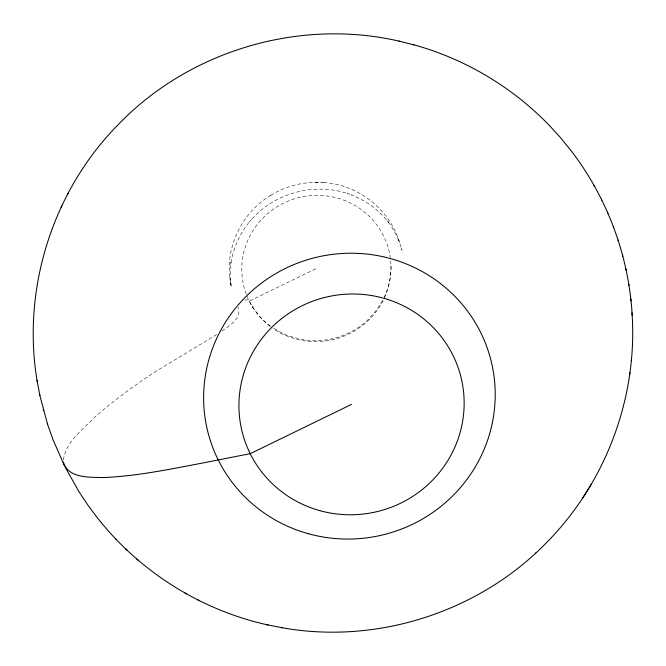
<?xml version="1.0" encoding="UTF-8"?>
<svg xmlns="http://www.w3.org/2000/svg" width="666" height="666" viewBox="0 0 666 666"><rect width="100%" height="100%" fill="white"/><g stroke="black" fill="none" stroke-linecap="round" stroke-linejoin="round"><path stroke-width="0.5" stroke-dasharray="3.33 2.5" d="M384.14 297.394C388.728 287.562 391.108 276.715 391.009 265.867L391.009 266.949M382.517 300.649L376.715 309.89L367.274 320.488C349.925 336.43 325.108 343.773 301.898 339.627L288.153 335.814L281.477 332.875L272.86 327.789M221.969 331.069C229.379 325.699 242.191 318.298 238.128 307.259M270.987 195.171C242.033 212.271 224.808 247.344 230.236 280.702M216.691 334.557L157.7 370.254A172.602 35.714 -26.5 0 0 145.696 378.08L128.763 389.935L110.772 403.704A274.092 56.718 -26.5 0 0 93.115 418.731C81.352 430.902 64.66 443.098 63.328 461.288M270.737 195.313C286.988 185.306 306.535 180.761 325.524 182.7M244.655 300.141L247.852 299.717L249.267 301.149L316.4 268.49M315.01 182.284L321.328 182.384M323.743 182.526C358.108 184.649 389.635 209.257 399.483 242.374L396.128 234.682L392.008 227.356L387.179 220.471L388.744 222.502C379.054 210.106 365.95 200.458 351.265 194.83L352.064 195.121L347.194 193.381L347.943 193.656C314.444 182.293 275.008 192.882 251.582 219.364L252.114 218.756L248.743 222.685L249.309 222.036C239.394 234.232 232.817 249.117 230.627 264.693L231.01 262.138L230.195 274.717L231.269 287.254L229.812 277.481M270.646 326.207C261.388 319.464 253.946 310.364 248.734 300.191L249.267 301.149M252.264 306.477L252.78 307.409M401.29 248.027L402.056 250.358L398.726 240.051M230.369 281.61L230.811 284.857M270.246 326.465A74.725 73.035 -14.5 0 1 279.112 205.536A74.725 73.035 -14.5 0 1 390.259 257.309M390.676 260.764A74.725 73.035 -14.5 0 1 353.679 331.435A74.725 73.035 -14.5 0 1 273.085 328.521"/><path stroke-width="1" d="M281.035 627.53L282.093 627.73C377.023 644.796 478.896 612.012 546.203 542.965C605.735 483.058 637.995 397.194 632.001 312.887M631.276 360.672L631.551 358.366M629.636 374.933L629.903 372.677M399.95 41.359L398.926 41.109C299.725 18.19 190.26 50.45 119.331 123.493C53.188 189.652 21.703 288.02 37.03 380.294L37.238 381.46M61.047 207.434L61.846 205.844M67.491 194.514L68.257 192.982M582.417 498.426L591 484.765M535.397 553.388L535.822 552.955M250.225 453.679L351.54 404.387M250.083 453.704L202.431 463.061C169.722 469.239 136.938 476.165 103.588 477.555C89.977 477.197 68.04 478.546 63.362 462.129M64.885 466.633L78.971 491.699L87.571 504.653L96.836 517.099C138.969 571.062 200.066 609.773 266.891 624.716L268.048 624.933M266.891 624.716L282.093 627.73M412.878 44.597L414.002 44.863C465.542 59.091 513.011 87.529 549.999 126.132L560.381 137.529L570.154 149.509C606.934 196.828 628.854 255.419 632.192 315.259M398.926 41.109L414.002 44.863M185.081 593.073L186.63 593.922M197.819 599.85L199.292 600.649M125.807 549.042L127.381 550.474M136.497 558.707L138.02 560.089M115.618 538.869L116.384 539.643M594.039 185.414L594.621 186.388M64.344 465.576L52.83 439.219L47.644 424.525L39.893 395.596L37.03 380.294M607.434 212.129L607.925 213.195M601.348 199.101L601.839 200.158M618.098 240.093L618.481 241.217M613.344 226.515L613.727 227.639M47.319 423.376L47.644 424.525M43.257 409.582L43.581 410.731M622.535 255.011L622.81 256.185M625.898 268.997L626.173 270.163M39.685 394.422L39.893 395.596M628.829 284.299L628.987 285.489M630.777 298.551L630.968 300.94M308.275 533.691A146.004 142.707 -14.5 0 0 491.117 360.972A146.004 142.707 -14.5 0 0 248.843 293.764A146.004 142.707 -14.5 0 0 308.275 533.691M319.772 510.631A112.77 110.223 -14.5 0 0 460.989 377.214A112.77 110.223 -14.5 0 0 273.859 325.316A112.77 110.223 -14.5 0 0 319.772 510.631"/></g></svg>
